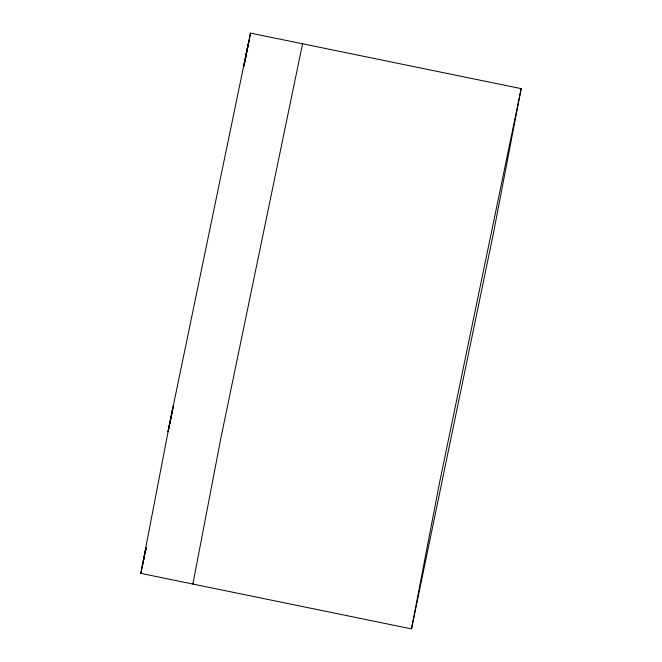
<?xml version="1.0" encoding="UTF-8"?>
<svg xmlns="http://www.w3.org/2000/svg" width="662" height="662" viewBox="0 0 662 662"><rect width="100%" height="100%" fill="white"/><g stroke="black" fill="none" stroke-linecap="round" stroke-linejoin="round"><path stroke-width="0.99" d="M169.58 423.738L250.509 33.1L521.176 88.634L493.223 234.307L411.491 628.9L140.824 573.366L169.53 424.218M250.509 33.1L246.901 51.967M411.491 628.9L439.436 483.227L521.176 88.634M168.165 431.028L168.024 431.798L168.28 430.705M173.212 406.675L173.353 405.905L171.566 414.263M169.091 426.477L168.744 428.314L172.434 410.606M143.877 558.562L144.324 556.254M144.821 553.655L145.921 548.219M169.563 424.507L170.01 422.207M170.357 420.37L172.633 409.389L172.277 411.226M144.887 553.689L145.326 551.388M145.681 549.551L145.979 548.012M170.573 419.642L171.019 417.333M171.367 415.496L171.806 413.196M244.741 61.194L244.386 63.031L246.661 52.05M245.362 58.455L245.652 56.915M246.007 55.078L248.283 44.106L247.927 45.935M247.017 50.213L247.456 47.912M244.965 62.079L245.933 57.023M172.583 409.828L172.898 408.28M143.257 561.153L142.338 565.853L143.323 561.318M168.107 430.995L170.887 417.565M143.447 560.193L145.88 548.31M145.499 550.792L145.996 548.351M144.804 554.185L145.326 551.636M245.453 58.157L248.995 40.614L243.674 66.514L245.246 59.158M144.291 556.668L144.63 555.013M143.058 562.369L144.672 554.417M145.508 550.511L146.045 547.805M144.556 555.517L140.824 573.366M144.978 553.498L146.021 548.45M169.811 423.44L168.661 428.918M143.497 560.491L143.911 558.488M302.559 43.783L220.827 438.376L192.874 584.049L193.089 583.131"/></g></svg>
